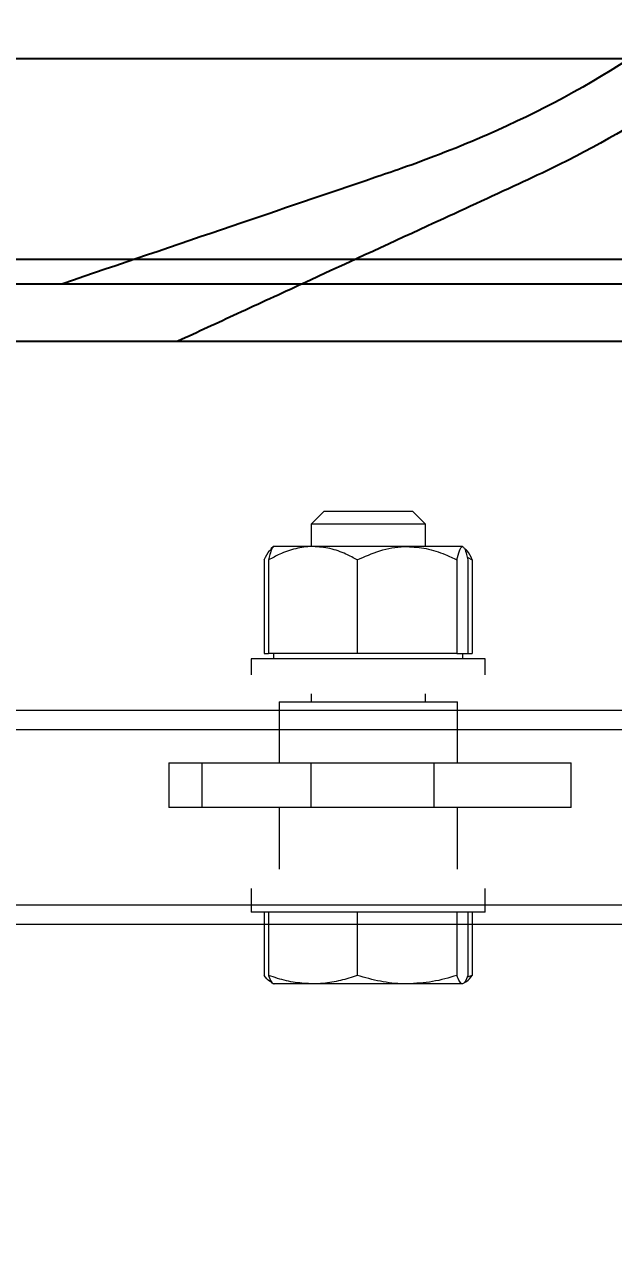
# Model space of a CAD drawing. Header units: feet. Extents: x -21 to 5170, y -254 to 1413.
# Drawn here: x 2081.07 to 2084.47, y 54.49 to 61.5 of the extents above; entities that cross this region are included whole.
import ezdxf
from ezdxf import colors
from ezdxf.entities.mleader import LeaderData, LeaderLine
from ezdxf.lldxf.tags import DXFTag
from ezdxf.math import Vec2, Vec3

# ---------------------------------------------------------------- set-up
doc = ezdxf.new("R2010")
doc.units = ezdxf.units.FT
doc.header["$MEASUREMENT"] = 0
for name, color, linetype in [('ATI CENTER SUPPORT', 7, 'Continuous'), ('DC FEEEDERS', 1, 'Continuous'), ('G-ANNO-TEXT', 1, 'Continuous'), ('PV-AG-DC1', 142, 'DC1')]:
    doc.layers.add(name, color=color, linetype=linetype)
doc.styles.add('NEI-A', font='arial.ttf')
tags = doc.linetypes.add('DC1', pattern='A,0.176989,-0.035266,["DC1",NEI-A,S=0.1,R=0,X=0,Y=-0.05],-0.314734,0.176989', length=0.703978).pattern_tags.tags
tags[6] = DXFTag(74, 10)

msp = doc.modelspace()

# ---------------------------------------------------------------- linework, layer by layer
at = {"layer": 'ATI CENTER SUPPORT', "color": 8, "linetype": 'Continuous', "lineweight": 15}
for p, q in [((2082.7951, 58.68702), (2082.72207, 58.61399)), ((2083.30936, 58.68702), (2082.7951, 58.68702)), ((2083.38238, 58.614), (2083.30936, 58.68702)), ((2083.38238, 58.614), (2082.72207, 58.61399)), ((2082.72207, 58.61399), (2082.72207, 58.48455)), ((2083.38238, 58.48456), (2083.38238, 58.614)), ((2082.50609, 58.48455), (2082.49116, 58.47092)), ((2083.59564, 58.48456), (2082.50635, 58.48455)), ((2082.45156, 58.40741), (2082.45156, 57.86745)), ((2082.47736, 58.40741), (2082.47736, 57.86745)), ((2082.98933, 58.40742), (2082.98933, 57.86745)), ((2083.56419, 58.40742), (2083.5642, 57.86745)), ((2083.62307, 58.4241), (2083.6529, 58.40742)), ((2083.6271, 58.40742), (2083.6271, 57.86745)), ((2083.6529, 58.40742), (2083.6529, 57.86745)), ((2083.72745, 57.83557), (2082.37701, 57.83556)), ((2082.37701, 57.83556), (2082.37701, 57.74448)), ((2082.45156, 57.86745), (2082.47736, 57.86745)), ((2083.5642, 57.86745), (2082.47736, 57.86745)), ((2082.50609, 57.86745), (2082.50609, 57.83556)), ((2083.5642, 57.86745), (2083.59565, 57.86745)), ((2083.59565, 57.86745), (2083.6271, 57.86745)), ((2083.59837, 57.83557), (2083.59837, 57.86745)), ((2083.6271, 57.86745), (2083.6529, 57.86745)), ((2083.72745, 57.74449), (2083.72745, 57.83557)), ((2082.72208, 57.63313), (2082.72208, 57.58762)), ((2083.38239, 57.58762), (2083.38239, 57.63313)), ((2082.53798, 57.58761), (2083.56649, 57.58762)), ((2082.53798, 57.58761), (2082.53798, 57.23484)), ((2083.56649, 57.23484), (2083.56649, 57.58762)), ((2082.72286, 56.97771), (2082.72286, 57.23484)), ((2082.72286, 57.23484), (2083.43142, 57.23484)), ((2083.43142, 57.23484), (2084.22249, 57.23485)), ((2083.43142, 57.23484), (2083.43142, 56.97771)), ((2084.2225, 56.97772), (2084.22249, 57.23485)), ((2082.53798, 56.97771), (2082.53798, 56.62081)), ((2083.56649, 56.62082), (2083.56649, 56.97771)), ((2082.37702, 56.50946), (2082.37702, 56.37287)), ((2083.72746, 56.37287), (2083.72746, 56.50947)), ((2083.72746, 56.37287), (2082.37702, 56.37287)), ((2082.45157, 56.37287), (2082.45157, 56.00716)), ((2082.47737, 56.37287), (2082.47737, 56.00716)), ((2082.98934, 56.37287), (2082.98934, 56.00716)), ((2083.56421, 56.37287), (2083.56421, 56.00716)), ((2083.62711, 56.37287), (2083.62711, 56.00716)), ((2083.65291, 56.37287), (2083.65291, 56.00716)), ((2083.65291, 56.00716), (2083.62309, 55.99793)), ((2082.49228, 55.96636), (2082.5061, 55.95838)), ((2083.59566, 55.95838), (2082.50637, 55.95838))]:
    msp.add_line(p, q, dxfattribs=at)
for points, knots in [([(2082.45156, 58.40741), (2082.46141, 58.4285), (2082.47486, 58.45729), (2082.48941, 58.46618), (2082.4933, 58.46856)], [0, 0, 0, 0, 0.73211403, 1, 1, 1, 1]), ([(2082.73335, 58.48455), (2082.73106, 58.48454), (2082.69767, 58.48436), (2082.63223, 58.47504), (2082.54906, 58.44558), (2082.49849, 58.41866), (2082.47736, 58.40741)], [0, 0, 0, 0, 0.0258494, 0.377445, 0.7399268, 1, 1, 1, 1]), ([(2082.50881, 58.48455), (2082.50478, 58.48209), (2082.49658, 58.47707), (2082.48609, 58.44514), (2082.47981, 58.41801), (2082.47736, 58.40741)], [0, 0, 0, 0, 0.3706757, 0.7542745, 1, 1, 1, 1]), ([(2082.98933, 58.40742), (2082.96762, 58.4189), (2082.91656, 58.4459), (2082.83112, 58.47721), (2082.76624, 58.48208), (2082.73335, 58.48455)], [0, 0, 0, 0, 0.2671855, 0.6284493, 1, 1, 1, 1]), ([(2082.98933, 58.40742), (2083.03184, 58.42677), (2083.11838, 58.46615), (2083.21776, 58.48389), (2083.27105, 58.48449), (2083.27676, 58.48456)], [0, 0, 0, 0, 0.4629865, 0.9424414, 1, 1, 1, 1]), ([(2083.27676, 58.48456), (2083.31361, 58.48209), (2083.38859, 58.47707), (2083.48443, 58.44515), (2083.54179, 58.41801), (2083.56419, 58.40742)], [0, 0, 0, 0, 0.3706763, 0.7542738, 1, 1, 1, 1]), ([(2083.56419, 58.40742), (2083.56884, 58.42677), (2083.57831, 58.46616), (2083.58919, 58.4839), (2083.59502, 58.48449), (2083.59564, 58.48456)], [0, 0, 0, 0, 0.4629801, 0.9424363, 1, 1, 1, 1]), ([(2083.59564, 58.48456), (2083.59967, 58.48209), (2083.60788, 58.47707), (2083.61836, 58.44515), (2083.62464, 58.41801), (2083.6271, 58.40742)], [0, 0, 0, 0, 0.3706768, 0.754275, 1, 1, 1, 1]), ([(2083.6529, 58.40742), (2083.64305, 58.4285), (2083.6296, 58.4573), (2083.61505, 58.46619), (2083.61115, 58.46857)], [0, 0, 0, 0, 0.7321112, 1, 1, 1, 1]), ([(2082.49333, 55.96817), (2082.48976, 55.96956), (2082.47558, 55.97506), (2082.46185, 55.99342), (2082.45157, 56.00716)], [0, 0, 0, 0, 0.2518812, 1, 1, 1, 1]), ([(2082.73336, 55.95838), (2082.6992, 55.96005), (2082.63036, 55.96343), (2082.54509, 55.98426), (2082.49452, 56.00136), (2082.47737, 56.00716)], [0, 0, 0, 0, 0.3942905, 0.7946025, 1, 1, 1, 1]), ([(2082.47737, 56.00716), (2082.48248, 55.99352), (2082.49279, 55.966), (2082.50345, 55.96093), (2082.50883, 55.95838)], [0, 0, 0, 0, 0.4954583, 1, 1, 1, 1]), ([(2082.98934, 56.00716), (2082.95715, 55.99667), (2082.89244, 55.97559), (2082.80637, 55.96052), (2082.75306, 55.95895), (2082.73336, 55.95838)], [0, 0, 0, 0, 0.3844121, 0.7725445, 1, 1, 1, 1]), ([(2083.27677, 55.95838), (2083.26996, 55.95844), (2083.21837, 55.95888), (2083.12109, 55.96953), (2083.03352, 55.99454), (2082.98934, 56.00716)], [0, 0, 0, 0, 0.0700993, 0.5307879, 1, 1, 1, 1]), ([(2083.56421, 56.00716), (2083.51753, 55.99353), (2083.42331, 55.96601), (2083.32592, 55.96094), (2083.27677, 55.95838)], [0, 0, 0, 0, 0.4954546, 1, 1, 1, 1]), ([(2083.59566, 55.95838), (2083.59491, 55.95844), (2083.58927, 55.95888), (2083.57862, 55.96954), (2083.56904, 55.99454), (2083.56421, 56.00716)], [0, 0, 0, 0, 0.0700991, 0.5307895, 1, 1, 1, 1]), ([(2083.62711, 56.00716), (2083.622, 55.99353), (2083.61169, 55.96601), (2083.60103, 55.96094), (2083.59566, 55.95838)], [0, 0, 0, 0, 0.4954574, 1, 1, 1, 1]), ([(2083.61116, 55.96818), (2083.61473, 55.96956), (2083.62891, 55.97507), (2083.64264, 55.99343), (2083.65291, 56.00716)], [0, 0, 0, 0, 0.2518812, 1, 1, 1, 1])]:
    msp.add_open_spline(points, degree=3, knots=knots, dxfattribs=at)
at = {"layer": 'DC FEEEDERS'}
for points in [[(1852.42153, 61.30476), (2087.77006, 61.30476)], [(1852.42153, 60.14476), (2087.77006, 60.14476)]]:
    msp.add_lwpolyline(points, dxfattribs=at)
at = {"layer": 'PV-AG-DC1', "flags": 128}
for points in [[(1852.42153, 60.00291), (2087.77006, 60.00291)], [(1852.42153, 59.67045), (2087.77006, 59.67045)]]:
    msp.add_lwpolyline(points, dxfattribs=at)
at = {"layer": 'PV-AG-DC1'}
for points, knots in [([(2087.77006, 69.78642), (2087.66925, 68.82323), (2087.5343, 67.83961), (2087.23264, 66.2223), (2087.09919, 65.60398), (2086.71505, 64.28063), (2086.44824, 63.58056), (2085.87291, 62.59835), (2085.6353, 62.26897), (2085.13055, 61.7335), (2084.87541, 61.51671), (2084.33086, 61.14947), (2084.04197, 60.99601), (2083.57901, 60.79304), (2083.41142, 60.72762), (2083.24142, 60.66783), (2083.19089, 60.65006), (2083.14015, 60.63279), (2083.08941, 60.61552), (2082.81509, 60.52214), (2082.54077, 60.42875), (2082.26645, 60.33537), (2081.9409, 60.22455), (2081.61536, 60.11373), (2081.28981, 60.00291)], [5.1545752, 5.1545752, 5.1545752, 5.1545752, 7.9899379, 7.9899379, 9.6765806, 9.6765806, 11.6858612, 11.6858612, 12.7996381, 12.7996381, 13.7036105, 13.7036105, 14.6075829, 14.6075829, 15.1058256, 15.1058256, 15.1058256, 15.2539006, 15.2539006, 15.2539006, 16.0544781, 16.0544781, 16.0544781, 17.004551, 17.004551, 17.004551, 17.004551]), ([(2087.77006, 67.31546), (2087.7392, 67.1336), (2087.70669, 66.95077), (2087.56231, 66.17638), (2087.43166, 65.56715), (2087.06306, 64.27594), (2086.81336, 63.59495), (2086.26283, 62.58715), (2086.02298, 62.22756), (2085.47796, 61.60004), (2085.17672, 61.3271), (2084.61142, 60.9329), (2084.36343, 60.79121), (2084.10931, 60.66783), (2084.03727, 60.63286), (2083.96473, 60.59935), (2083.8922, 60.56584), (2083.72589, 60.48902), (2083.55958, 60.41219), (2083.39328, 60.33537), (2083.15337, 60.22455), (2082.91347, 60.11373), (2082.67356, 60.00291), (2082.54796, 59.94489), (2082.42235, 59.88686), (2082.29675, 59.82884), (2082.18245, 59.77604), (2082.06815, 59.72324), (2081.95385, 59.67045)], [7.4787728, 7.4787728, 7.4787728, 7.4787728, 7.9877747, 7.9877747, 9.6227732, 9.6227732, 11.503335, 11.503335, 12.6223337, 12.6223337, 13.6409475, 13.6409475, 14.3830075, 14.3830075, 14.3830075, 14.5933778, 14.5933778, 14.5933778, 15.0757196, 15.0757196, 15.0757196, 15.7715112, 15.7715112, 15.7715112, 16.1358044, 16.1358044, 16.1358044, 16.4673028, 16.4673028, 16.4673028, 16.4673028])]:
    msp.add_open_spline(points, degree=3, knots=knots, dxfattribs=at)

# ---------------------------------------------------------------- leaders
at = {"layer": 'G-ANNO-TEXT'}
ml = msp.add_multileader_mtext('Standard', dxfattribs=at)
ml.set_content('HANGER POSITION ALONG THE MESSENGER WIRE  MAY BE ADJUSTED TO ACCOMMODATE CABLE BENDING RADIUS LIMITATIONS', color=256, style='NEI-A')
ml.set_leader_properties()
ml.build(insert=Vec2(0, 0))
ml.multileader.update_dxf_attribs({"dogleg_length": 0.89968, "arrow_head_size": 3})
ctx = ml.context
ctx.base_point, ctx.char_height, ctx.arrow_head_size, ctx.landing_gap_size, ctx.plane_origin = Vec3(2012.82527, 44.0554, 0.11854), 2, 3, 1.53573, Vec3(1932.67449, 110.91048, 0.11854)
notes = []
notes.append((ctx, [(0, (1, 1, 0), (2011.92559, 44.0554, 0.11854), (1, 0), 0.89968, [(0, [(2002.10417, 59.11993, 0.11854)], 0, [])])]))
ctx.mtext.insert, ctx.mtext.width, ctx.mtext.flow_direction = Vec3(2014.361, 45.07245, 0.11854), 66.8767531, 5
ctx.mtext.has_bg_fill, ctx.mtext.bg_color, ctx.mtext.bg_scale_factor, ctx.mtext.bg_transparency, ctx.mtext.use_window_bg_color = 1, -1073741824, 1.5, 0, 1
for ctx, leaders in notes:
    for number, flags, end, landing, length, lines in leaders:
        leader = LeaderData()
        leader.index, (leader.has_last_leader_line, leader.has_dogleg_vector, leader.attachment_direction) = number, flags
        leader.last_leader_point, leader.dogleg_vector, leader.dogleg_length = Vec3(end), Vec3(landing), length
        for number, points, colour, breaks in lines:
            line = LeaderLine()
            line.index, line.vertices, line.color, line.breaks = number, Vec3.list(points), colors.encode_raw_color(colour), breaks
            leader.lines.append(line)
        ctx.leaders.append(leader)

# ---------------------------------------------------------------- next in the draw order: linework, layer by layer
at = {"layer": 'ATI CENTER SUPPORT', "color": 8, "linetype": 'Continuous', "lineweight": 15}
for p, q in [((2085.90629, 57.5367), (2065.49583, 57.53658)), ((2085.90629, 57.42534), (2065.49583, 57.42522)), ((2081.90201, 57.23483), (2082.72286, 57.23484)), ((2081.90201, 57.23483), (2081.90201, 56.9777)), ((2082.09286, 57.23483), (2082.09286, 56.9777)), ((2084.2225, 56.97772), (2081.90201, 56.9777)), ((2085.90629, 56.41303), (2065.49583, 56.41291)), ((2085.90629, 56.30167), (2065.49583, 56.30155))]:
    msp.add_line(p, q, dxfattribs=at)

doc.saveas('drawing.dxf')
